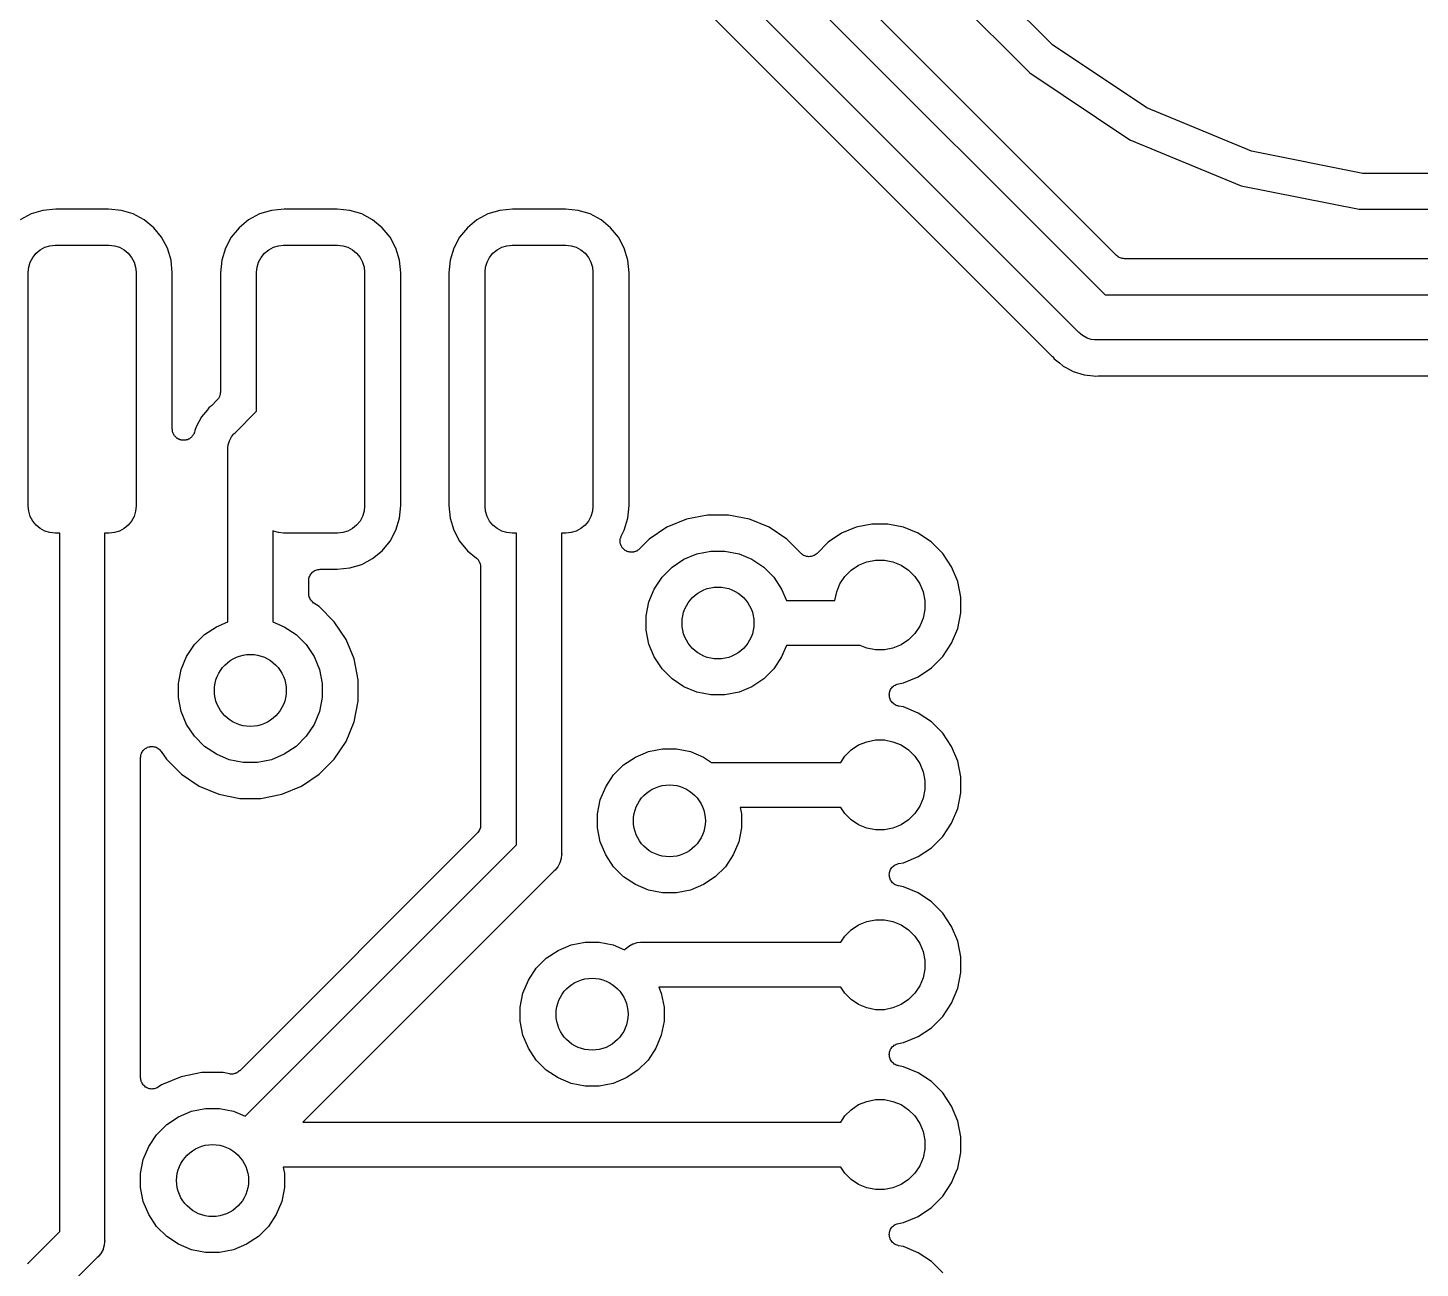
# Model space of a CAD drawing. Extents: x 113.2 to 188.8, y -123.8 to -78.2.
# Drawn here: x 143.26 to 151, y -110.29 to -103.39 of the extents above; entities that cross this region are included whole.
import ezdxf

# ---------------------------------------------------------------- set-up
doc = ezdxf.new("R2010")
doc.units = 0
doc.layers.add('BLACK', color=7, linetype='CONTINUOUS')

msp = doc.modelspace()

# ---------------------------------------------------------------- linework, layer by layer
at = {"layer": 'BLACK', "linetype": 'CONTINUOUS'}
for p, q in [((149.316, -104.657), (145.243, -100.584)), ((145.025, -100.648), (149.252, -104.875)), ((149.107, -105.084), (144.816, -100.793)), ((144.684, -100.943), (148.957, -105.216)), ((148.96, -103.486), (148.514, -103.04)), ((148.359, -103.167), (148.833, -103.641)), ((149.484, -103.836), (148.96, -103.486)), ((148.833, -103.641), (149.389, -104.013)), ((150.067, -104.077), (149.484, -103.836)), ((149.389, -104.013), (150.008, -104.269)), ((150.685, -104.2), (150.067, -104.077)), ((150.008, -104.269), (150.665, -104.4)), ((151.315, -104.2), (150.685, -104.2)), ((143.347, -104.406), (143.281, -104.426)), ((143.418, -104.399), (143.347, -104.406)), ((143.712, -104.399), (143.418, -104.399)), ((143.783, -104.406), (143.712, -104.399)), ((143.849, -104.426), (143.783, -104.406)), ((144.617, -104.406), (144.551, -104.426)), ((144.688, -104.399), (144.617, -104.406)), ((144.982, -104.399), (144.688, -104.399)), ((145.053, -104.406), (144.982, -104.399)), ((145.119, -104.426), (145.053, -104.406)), ((145.887, -104.406), (145.821, -104.426)), ((145.958, -104.399), (145.887, -104.406)), ((146.252, -104.399), (145.958, -104.399)), ((146.323, -104.406), (146.252, -104.399)), ((146.389, -104.426), (146.323, -104.406)), ((150.665, -104.4), (151.335, -104.4)), ((143.281, -104.426), (143.22, -104.458)), ((143.91, -104.458), (143.849, -104.426)), ((143.963, -104.502), (143.91, -104.458)), ((144.007, -104.555), (143.963, -104.502)), ((144.437, -104.502), (144.393, -104.555)), ((144.49, -104.458), (144.437, -104.502)), ((144.551, -104.426), (144.49, -104.458)), ((145.18, -104.458), (145.119, -104.426)), ((145.233, -104.502), (145.18, -104.458)), ((145.277, -104.555), (145.233, -104.502)), ((145.707, -104.502), (145.663, -104.555)), ((145.76, -104.458), (145.707, -104.502)), ((145.821, -104.426), (145.76, -104.458)), ((146.45, -104.458), (146.389, -104.426)), ((146.503, -104.502), (146.45, -104.458)), ((146.547, -104.555), (146.503, -104.502)), ((144.039, -104.616), (144.007, -104.555)), ((144.393, -104.555), (144.361, -104.616)), ((145.309, -104.616), (145.277, -104.555)), ((145.663, -104.555), (145.631, -104.616)), ((146.579, -104.616), (146.547, -104.555)), ((143.29, -104.667), (143.309, -104.644)), ((143.309, -104.644), (143.332, -104.625)), ((143.332, -104.625), (143.358, -104.611)), ((143.358, -104.611), (143.386, -104.603)), ((143.386, -104.603), (143.415, -104.6)), ((143.415, -104.6), (143.715, -104.6)), ((143.715, -104.6), (143.744, -104.603)), ((143.744, -104.603), (143.772, -104.611)), ((143.772, -104.611), (143.798, -104.625)), ((143.798, -104.625), (143.821, -104.644)), ((143.821, -104.644), (143.84, -104.667)), ((144.059, -104.682), (144.039, -104.616)), ((144.361, -104.616), (144.341, -104.682)), ((144.56, -104.667), (144.579, -104.644)), ((144.579, -104.644), (144.602, -104.625)), ((144.602, -104.625), (144.628, -104.611)), ((144.628, -104.611), (144.656, -104.603)), ((144.656, -104.603), (144.685, -104.6)), ((144.685, -104.6), (144.985, -104.6)), ((144.985, -104.6), (145.014, -104.603)), ((145.014, -104.603), (145.042, -104.611)), ((145.042, -104.611), (145.068, -104.625)), ((145.068, -104.625), (145.091, -104.644)), ((145.091, -104.644), (145.11, -104.667)), ((145.329, -104.682), (145.309, -104.616)), ((145.631, -104.616), (145.611, -104.682)), ((145.83, -104.667), (145.849, -104.644)), ((145.849, -104.644), (145.872, -104.625)), ((145.872, -104.625), (145.898, -104.611)), ((145.898, -104.611), (145.926, -104.603)), ((145.926, -104.603), (145.955, -104.6)), ((145.955, -104.6), (146.255, -104.6)), ((146.255, -104.6), (146.284, -104.603)), ((146.284, -104.603), (146.312, -104.611)), ((146.312, -104.611), (146.338, -104.625)), ((146.338, -104.625), (146.361, -104.644)), ((146.361, -104.644), (146.38, -104.667)), ((146.599, -104.682), (146.579, -104.616)), ((149.321, -104.66), (149.316, -104.657)), ((143.265, -104.75), (143.268, -104.721)), ((143.268, -104.721), (143.276, -104.693)), ((143.276, -104.693), (143.29, -104.667)), ((143.84, -104.667), (143.854, -104.693)), ((143.854, -104.693), (143.862, -104.721)), ((143.862, -104.721), (143.865, -104.75)), ((144.066, -104.753), (144.059, -104.682)), ((144.341, -104.682), (144.334, -104.753)), ((144.535, -104.75), (144.538, -104.721)), ((144.538, -104.721), (144.546, -104.693)), ((144.546, -104.693), (144.56, -104.667)), ((145.11, -104.667), (145.124, -104.693)), ((145.124, -104.693), (145.132, -104.721)), ((145.132, -104.721), (145.135, -104.75)), ((145.336, -104.753), (145.329, -104.682)), ((145.611, -104.682), (145.604, -104.753)), ((145.805, -104.75), (145.808, -104.721)), ((145.808, -104.721), (145.816, -104.693)), ((145.816, -104.693), (145.83, -104.667)), ((146.38, -104.667), (146.394, -104.693)), ((146.394, -104.693), (146.402, -104.721)), ((146.402, -104.721), (146.405, -104.75)), ((146.606, -104.753), (146.599, -104.682)), ((149.325, -104.664), (149.321, -104.66)), ((149.326, -104.664), (149.325, -104.664)), ((149.325, -104.664), (149.325, -104.664)), ((149.331, -104.667), (149.326, -104.664)), ((149.336, -104.67), (149.331, -104.667)), ((149.342, -104.672), (149.336, -104.67)), ((149.336, -104.67), (149.336, -104.67)), ((149.336, -104.67), (149.336, -104.67)), ((149.348, -104.674), (149.342, -104.672)), ((149.354, -104.674), (149.348, -104.674)), ((149.348, -104.674), (149.348, -104.674)), ((149.348, -104.674), (149.348, -104.674)), ((149.36, -104.675), (149.354, -104.674)), ((149.361, -104.675), (149.36, -104.675)), ((149.36, -104.675), (149.36, -104.675)), ((149.36, -104.675), (149.36, -104.675)), ((149.36, -104.675), (149.36, -104.675)), ((154.73, -104.675), (149.361, -104.675)), ((143.265, -106.05), (143.265, -104.75)), ((143.865, -104.75), (143.865, -106.05)), ((144.066, -105.622), (144.066, -104.753)), ((144.334, -104.753), (144.334, -105.416)), ((144.535, -105.523), (144.535, -104.75)), ((145.135, -104.75), (145.135, -106.05)), ((145.336, -106.047), (145.336, -104.753)), ((145.604, -104.753), (145.604, -106.047)), ((145.805, -106.05), (145.805, -104.75)), ((146.405, -104.75), (146.405, -106.05)), ((146.606, -106.047), (146.606, -104.753)), ((149.252, -104.875), (154.839, -104.875)), ((149.111, -105.089), (149.107, -105.084)), ((149.116, -105.093), (149.111, -105.089)), ((149.127, -105.102), (149.116, -105.093)), ((149.116, -105.093), (149.116, -105.093)), ((149.13, -105.104), (149.127, -105.102)), ((149.152, -105.116), (149.13, -105.104)), ((149.175, -105.123), (149.152, -105.116)), ((149.194, -105.125), (149.175, -105.123)), ((149.2, -105.126), (149.194, -105.125)), ((149.194, -105.125), (149.194, -105.125)), ((149.206, -105.125), (149.2, -105.126)), ((154.885, -105.125), (149.206, -105.125)), ((148.957, -105.216), (148.957, -105.217)), ((148.957, -105.217), (148.959, -105.219)), ((148.959, -105.219), (148.961, -105.221)), ((148.961, -105.221), (148.969, -105.231)), ((148.969, -105.231), (148.998, -105.254)), ((148.998, -105.254), (148.998, -105.254)), ((148.998, -105.254), (149.019, -105.272)), ((149.019, -105.272), (149.037, -105.281)), ((149.037, -105.281), (149.075, -105.302)), ((149.075, -105.302), (149.136, -105.32)), ((149.136, -105.32), (149.187, -105.325)), ((149.187, -105.325), (149.187, -105.325)), ((149.187, -105.325), (149.2, -105.327)), ((149.2, -105.327), (149.213, -105.325)), ((149.213, -105.325), (149.214, -105.325)), ((149.214, -105.325), (149.216, -105.325)), ((149.216, -105.325), (149.219, -105.325)), ((149.219, -105.325), (154.872, -105.325)), ((144.332, -105.429), (144.331, -105.434)), ((144.333, -105.422), (144.332, -105.428)), ((144.332, -105.428), (144.332, -105.428)), ((144.332, -105.428), (144.332, -105.429)), ((144.334, -105.416), (144.333, -105.422)), ((144.334, -105.416), (144.334, -105.416)), ((144.334, -105.416), (144.334, -105.416)), ((144.334, -105.416), (144.334, -105.416)), ((144.334, -105.416), (144.334, -105.416)), ((144.269, -105.504), (144.261, -105.514)), ((144.279, -105.496), (144.269, -105.504)), ((144.281, -105.494), (144.279, -105.496)), ((144.283, -105.492), (144.281, -105.494)), ((144.284, -105.492), (144.283, -105.492)), ((144.315, -105.46), (144.284, -105.492)), ((144.319, -105.456), (144.315, -105.46)), ((144.323, -105.451), (144.319, -105.456)), ((144.326, -105.445), (144.323, -105.451)), ((144.323, -105.451), (144.323, -105.451)), ((144.323, -105.451), (144.323, -105.451)), ((144.329, -105.44), (144.326, -105.445)), ((144.331, -105.434), (144.329, -105.44)), ((144.329, -105.44), (144.329, -105.44)), ((144.329, -105.44), (144.329, -105.44)), ((144.228, -105.554), (144.198, -105.61)), ((144.261, -105.514), (144.228, -105.554)), ((144.261, -105.514), (144.261, -105.514)), ((144.416, -105.642), (144.535, -105.523)), ((144.067, -105.625), (144.066, -105.622)), ((144.067, -105.628), (144.067, -105.625)), ((144.067, -105.631), (144.067, -105.628)), ((144.067, -105.634), (144.067, -105.631)), ((144.068, -105.637), (144.067, -105.634)), ((144.069, -105.64), (144.068, -105.637)), ((144.07, -105.642), (144.069, -105.64)), ((144.071, -105.645), (144.07, -105.642)), ((144.072, -105.648), (144.071, -105.645)), ((144.074, -105.651), (144.072, -105.648)), ((144.075, -105.654), (144.074, -105.651)), ((144.077, -105.656), (144.075, -105.654)), ((144.079, -105.659), (144.077, -105.656)), ((144.08, -105.661), (144.079, -105.659)), ((144.083, -105.663), (144.08, -105.661)), ((144.085, -105.666), (144.083, -105.663)), ((144.177, -105.662), (144.175, -105.664)), ((144.179, -105.659), (144.177, -105.662)), ((144.181, -105.657), (144.179, -105.659)), ((144.182, -105.654), (144.181, -105.657)), ((144.184, -105.652), (144.182, -105.654)), ((144.185, -105.649), (144.184, -105.652)), ((144.187, -105.646), (144.185, -105.649)), ((144.188, -105.643), (144.187, -105.646)), ((144.189, -105.641), (144.188, -105.643)), ((144.192, -105.63), (144.189, -105.64)), ((144.189, -105.64), (144.189, -105.641)), ((144.198, -105.61), (144.192, -105.63)), ((144.192, -105.63), (144.192, -105.63)), ((144.396, -105.665), (144.407, -105.651)), ((144.407, -105.651), (144.411, -105.646)), ((144.407, -105.651), (144.407, -105.651)), ((144.411, -105.646), (144.416, -105.642)), ((144.087, -105.668), (144.085, -105.666)), ((144.089, -105.67), (144.087, -105.668)), ((144.092, -105.672), (144.089, -105.67)), ((144.094, -105.674), (144.092, -105.672)), ((144.097, -105.675), (144.094, -105.674)), ((144.099, -105.677), (144.097, -105.675)), ((144.102, -105.678), (144.099, -105.677)), ((144.105, -105.679), (144.102, -105.678)), ((144.108, -105.68), (144.105, -105.679)), ((144.11, -105.682), (144.108, -105.68)), ((144.114, -105.682), (144.11, -105.682)), ((144.116, -105.683), (144.114, -105.682)), ((144.119, -105.683), (144.116, -105.683)), ((144.122, -105.684), (144.119, -105.683)), ((144.126, -105.684), (144.122, -105.684)), ((144.129, -105.684), (144.126, -105.684)), ((144.132, -105.684), (144.129, -105.684)), ((144.135, -105.684), (144.132, -105.684)), ((144.138, -105.684), (144.135, -105.684)), ((144.141, -105.683), (144.138, -105.684)), ((144.144, -105.682), (144.141, -105.683)), ((144.147, -105.682), (144.144, -105.682)), ((144.15, -105.681), (144.147, -105.682)), ((144.153, -105.68), (144.15, -105.681)), ((144.155, -105.678), (144.153, -105.68)), ((144.158, -105.677), (144.155, -105.678)), ((144.161, -105.676), (144.158, -105.677)), ((144.164, -105.674), (144.161, -105.676)), ((144.166, -105.672), (144.164, -105.674)), ((144.168, -105.671), (144.166, -105.672)), ((144.171, -105.668), (144.168, -105.671)), ((144.173, -105.666), (144.171, -105.668)), ((144.175, -105.664), (144.173, -105.666)), ((144.374, -105.735), (144.375, -105.726)), ((144.375, -105.741), (144.374, -105.735)), ((144.375, -105.726), (144.377, -105.71)), ((144.377, -105.709), (144.384, -105.687)), ((144.377, -105.71), (144.377, -105.709)), ((144.384, -105.687), (144.396, -105.665)), ((144.375, -106.694), (144.375, -105.741)), ((143.268, -106.079), (143.265, -106.05)), ((143.865, -106.05), (143.862, -106.079)), ((145.135, -106.05), (145.132, -106.079)), ((145.329, -106.118), (145.336, -106.047)), ((145.604, -106.047), (145.611, -106.118)), ((145.808, -106.079), (145.805, -106.05)), ((146.405, -106.05), (146.402, -106.079)), ((146.599, -106.118), (146.606, -106.047)), ((143.276, -106.107), (143.268, -106.079)), ((143.29, -106.133), (143.276, -106.107)), ((143.854, -106.107), (143.84, -106.133)), ((143.862, -106.079), (143.854, -106.107)), ((145.124, -106.107), (145.11, -106.133)), ((145.132, -106.079), (145.124, -106.107)), ((145.309, -106.184), (145.329, -106.118)), ((145.611, -106.118), (145.631, -106.184)), ((145.816, -106.107), (145.808, -106.079)), ((145.83, -106.133), (145.816, -106.107)), ((146.394, -106.107), (146.38, -106.133)), ((146.402, -106.079), (146.394, -106.107)), ((146.579, -106.184), (146.599, -106.118)), ((146.925, -106.123), (146.816, -106.168)), ((147.041, -106.1), (146.925, -106.123)), ((147.159, -106.1), (147.041, -106.1)), ((147.275, -106.123), (147.159, -106.1)), ((147.384, -106.168), (147.275, -106.123)), ((143.309, -106.156), (143.29, -106.133)), ((143.332, -106.175), (143.309, -106.156)), ((143.358, -106.189), (143.332, -106.175)), ((143.386, -106.197), (143.358, -106.189)), ((143.415, -106.2), (143.386, -106.197)), ((143.44, -106.2), (143.415, -106.2)), ((143.44, -110.083), (143.44, -106.2)), ((143.715, -106.2), (143.69, -106.2)), ((143.69, -106.2), (143.69, -110.129)), ((143.744, -106.197), (143.715, -106.2)), ((143.772, -106.189), (143.744, -106.197)), ((143.798, -106.175), (143.772, -106.189)), ((143.821, -106.156), (143.798, -106.175)), ((143.84, -106.133), (143.821, -106.156)), ((144.628, -106.189), (144.625, -106.187)), ((144.625, -106.187), (144.625, -106.694)), ((144.656, -106.197), (144.628, -106.189)), ((144.685, -106.2), (144.656, -106.197)), ((144.985, -106.2), (144.685, -106.2)), ((145.014, -106.197), (144.985, -106.2)), ((145.042, -106.189), (145.014, -106.197)), ((145.068, -106.175), (145.042, -106.189)), ((145.091, -106.156), (145.068, -106.175)), ((145.11, -106.133), (145.091, -106.156)), ((145.277, -106.245), (145.309, -106.184)), ((145.631, -106.184), (145.663, -106.245)), ((145.849, -106.156), (145.83, -106.133)), ((145.872, -106.175), (145.849, -106.156)), ((145.898, -106.189), (145.872, -106.175)), ((145.926, -106.197), (145.898, -106.189)), ((145.955, -106.2), (145.926, -106.197)), ((145.98, -106.2), (145.955, -106.2)), ((145.98, -107.933), (145.98, -106.2)), ((146.255, -106.2), (146.23, -106.2)), ((146.23, -106.2), (146.23, -107.979)), ((146.284, -106.197), (146.255, -106.2)), ((146.312, -106.189), (146.284, -106.197)), ((146.338, -106.175), (146.312, -106.189)), ((146.361, -106.156), (146.338, -106.175)), ((146.38, -106.133), (146.361, -106.156)), ((146.563, -106.214), (146.579, -106.184)), ((146.816, -106.168), (146.718, -106.234)), ((147.482, -106.234), (147.384, -106.168)), ((147.787, -106.201), (147.713, -106.25)), ((147.869, -106.167), (147.787, -106.201)), ((147.956, -106.15), (147.869, -106.167)), ((148.044, -106.15), (147.956, -106.15)), ((148.131, -106.167), (148.044, -106.15)), ((148.213, -106.201), (148.131, -106.167)), ((148.287, -106.25), (148.213, -106.201)), ((145.233, -106.298), (145.277, -106.245)), ((145.663, -106.245), (145.707, -106.298)), ((146.556, -106.238), (146.557, -106.235)), ((146.556, -106.241), (146.556, -106.238)), ((146.556, -106.244), (146.556, -106.241)), ((146.556, -106.247), (146.556, -106.244)), ((146.556, -106.25), (146.556, -106.247)), ((146.557, -106.253), (146.556, -106.25)), ((146.557, -106.232), (146.558, -106.229)), ((146.557, -106.235), (146.557, -106.232)), ((146.557, -106.256), (146.557, -106.253)), ((146.558, -106.259), (146.557, -106.256)), ((146.558, -106.229), (146.559, -106.226)), ((146.558, -106.262), (146.558, -106.259)), ((146.56, -106.265), (146.558, -106.262)), ((146.559, -106.226), (146.56, -106.223)), ((146.56, -106.223), (146.561, -106.22)), ((146.56, -106.268), (146.56, -106.265)), ((146.562, -106.27), (146.56, -106.268)), ((146.561, -106.22), (146.562, -106.217)), ((146.562, -106.217), (146.563, -106.214)), ((146.563, -106.273), (146.562, -106.27)), ((146.565, -106.276), (146.563, -106.273)), ((146.566, -106.279), (146.565, -106.276)), ((146.568, -106.281), (146.566, -106.279)), ((146.57, -106.284), (146.568, -106.281)), ((146.718, -106.234), (146.663, -106.288)), ((147.562, -106.313), (147.482, -106.234)), ((147.713, -106.25), (147.651, -106.313)), ((148.35, -106.313), (148.287, -106.25)), ((145.119, -106.374), (145.18, -106.342)), ((145.18, -106.342), (145.233, -106.298)), ((145.707, -106.298), (145.757, -106.339)), ((145.757, -106.339), (145.758, -106.34)), ((145.758, -106.34), (145.76, -106.342)), ((145.76, -106.342), (145.762, -106.344)), ((145.762, -106.344), (145.764, -106.346)), ((145.764, -106.346), (145.766, -106.349)), ((145.766, -106.349), (145.768, -106.351)), ((145.768, -106.351), (145.769, -106.353)), ((145.769, -106.353), (145.771, -106.356)), ((145.771, -106.356), (145.773, -106.359)), ((145.773, -106.359), (145.774, -106.362)), ((146.572, -106.286), (146.57, -106.284)), ((146.574, -106.288), (146.572, -106.286)), ((146.576, -106.29), (146.574, -106.288)), ((146.578, -106.292), (146.576, -106.29)), ((146.581, -106.294), (146.578, -106.292)), ((146.583, -106.296), (146.581, -106.294)), ((146.586, -106.297), (146.583, -106.296)), ((146.589, -106.299), (146.586, -106.297)), ((146.591, -106.3), (146.589, -106.299)), ((146.594, -106.302), (146.591, -106.3)), ((146.597, -106.303), (146.594, -106.302)), ((146.6, -106.304), (146.597, -106.303)), ((146.603, -106.305), (146.6, -106.304)), ((146.606, -106.305), (146.603, -106.305)), ((146.609, -106.306), (146.606, -106.305)), ((146.612, -106.306), (146.609, -106.306)), ((146.615, -106.306), (146.612, -106.306)), ((146.618, -106.307), (146.615, -106.306)), ((146.621, -106.307), (146.618, -106.307)), ((146.624, -106.307), (146.621, -106.307)), ((146.627, -106.306), (146.624, -106.307)), ((146.63, -106.306), (146.627, -106.306)), ((146.633, -106.305), (146.63, -106.306)), ((146.636, -106.304), (146.633, -106.305)), ((146.639, -106.303), (146.636, -106.304)), ((146.642, -106.302), (146.639, -106.303)), ((146.645, -106.301), (146.642, -106.302)), ((146.648, -106.3), (146.645, -106.301)), ((146.65, -106.298), (146.648, -106.3)), ((146.653, -106.297), (146.65, -106.298)), ((146.655, -106.295), (146.653, -106.297)), ((146.658, -106.293), (146.655, -106.295)), ((146.66, -106.291), (146.658, -106.293)), ((146.662, -106.289), (146.66, -106.291)), ((146.663, -106.288), (146.662, -106.289)), ((146.845, -106.389), (146.911, -106.346)), ((146.911, -106.346), (146.983, -106.315)), ((146.983, -106.315), (147.061, -106.3)), ((147.061, -106.3), (147.139, -106.3)), ((147.139, -106.3), (147.217, -106.315)), ((147.217, -106.315), (147.289, -106.346)), ((147.289, -106.346), (147.355, -106.389)), ((147.566, -106.317), (147.562, -106.313)), ((147.571, -106.321), (147.566, -106.317)), ((147.576, -106.324), (147.571, -106.321)), ((147.571, -106.321), (147.571, -106.321)), ((147.571, -106.321), (147.571, -106.321)), ((147.582, -106.327), (147.576, -106.324)), ((147.588, -106.328), (147.582, -106.327)), ((147.582, -106.327), (147.582, -106.327)), ((147.582, -106.327), (147.582, -106.327)), ((147.593, -106.33), (147.588, -106.328)), ((147.594, -106.33), (147.593, -106.33)), ((147.593, -106.33), (147.593, -106.33)), ((147.6, -106.331), (147.594, -106.33)), ((147.605, -106.332), (147.6, -106.331)), ((147.606, -106.331), (147.605, -106.332)), ((147.612, -106.331), (147.606, -106.332)), ((147.606, -106.332), (147.606, -106.331)), ((147.618, -106.33), (147.612, -106.331)), ((147.624, -106.329), (147.618, -106.33)), ((147.618, -106.33), (147.618, -106.33)), ((147.618, -106.33), (147.618, -106.33)), ((147.629, -106.327), (147.624, -106.329)), ((147.63, -106.327), (147.629, -106.327)), ((147.635, -106.324), (147.63, -106.327)), ((147.63, -106.327), (147.63, -106.327)), ((147.64, -106.321), (147.635, -106.324)), ((147.641, -106.321), (147.64, -106.321)), ((147.64, -106.321), (147.64, -106.321)), ((147.645, -106.317), (147.641, -106.321)), ((147.65, -106.314), (147.645, -106.317)), ((147.651, -106.313), (147.65, -106.313)), ((147.65, -106.313), (147.65, -106.313)), ((147.65, -106.313), (147.65, -106.313)), ((147.65, -106.313), (147.65, -106.314)), ((147.882, -106.378), (147.927, -106.36)), ((147.927, -106.36), (147.975, -106.35)), ((147.975, -106.35), (148.025, -106.35)), ((148.025, -106.35), (148.073, -106.36)), ((148.073, -106.36), (148.118, -106.378)), ((148.399, -106.387), (148.35, -106.313)), ((144.83, -106.439), (144.833, -106.434)), ((144.833, -106.434), (144.836, -106.429)), ((144.836, -106.429), (144.84, -106.424)), ((144.836, -106.429), (144.836, -106.429)), ((144.836, -106.429), (144.836, -106.429)), ((144.84, -106.424), (144.844, -106.42)), ((144.844, -106.419), (144.848, -106.416)), ((144.844, -106.42), (144.844, -106.419)), ((144.844, -106.419), (144.844, -106.419)), ((144.848, -106.416), (144.853, -106.412)), ((144.853, -106.412), (144.859, -106.409)), ((144.853, -106.412), (144.853, -106.412)), ((144.853, -106.412), (144.853, -106.412)), ((144.859, -106.409), (144.864, -106.406)), ((144.864, -106.406), (144.87, -106.404)), ((144.864, -106.406), (144.864, -106.406)), ((144.864, -106.406), (144.864, -106.406)), ((144.87, -106.404), (144.876, -106.402)), ((144.876, -106.402), (144.876, -106.402)), ((144.876, -106.402), (144.876, -106.402)), ((144.876, -106.402), (144.882, -106.402)), ((144.882, -106.402), (144.888, -106.401)), ((144.888, -106.401), (144.982, -106.401)), ((144.982, -106.401), (145.053, -106.394)), ((145.053, -106.394), (145.119, -106.374)), ((145.774, -106.362), (145.775, -106.364)), ((145.775, -106.364), (145.776, -106.367)), ((145.776, -106.367), (145.777, -106.37)), ((145.777, -106.37), (145.778, -106.373)), ((145.778, -106.373), (145.779, -106.376)), ((145.779, -106.376), (145.779, -106.379)), ((145.779, -106.379), (145.78, -106.382)), ((145.78, -106.382), (145.78, -106.385)), ((145.78, -106.385), (145.78, -106.388)), ((145.78, -106.388), (145.78, -107.824)), ((146.789, -106.445), (146.845, -106.389)), ((147.355, -106.389), (147.411, -106.445)), ((147.806, -106.441), (147.841, -106.406)), ((147.841, -106.406), (147.882, -106.378)), ((148.118, -106.378), (148.159, -106.406)), ((148.159, -106.406), (148.194, -106.441)), ((148.433, -106.469), (148.399, -106.387)), ((144.825, -106.463), (144.826, -106.457)), ((144.825, -106.464), (144.825, -106.463)), ((144.825, -106.537), (144.825, -106.464)), ((144.825, -106.464), (144.825, -106.464)), ((144.825, -106.464), (144.825, -106.464)), ((144.825, -106.464), (144.825, -106.464)), ((144.826, -106.451), (144.828, -106.445)), ((144.826, -106.457), (144.826, -106.451)), ((144.826, -106.451), (144.826, -106.451)), ((144.826, -106.451), (144.826, -106.451)), ((144.828, -106.445), (144.83, -106.44)), ((144.83, -106.44), (144.83, -106.439)), ((144.83, -106.44), (144.83, -106.44)), ((146.715, -106.583), (146.746, -106.511)), ((146.746, -106.511), (146.789, -106.445)), ((147.411, -106.445), (147.454, -106.511)), ((147.454, -106.511), (147.481, -106.575)), ((147.76, -106.527), (147.778, -106.482)), ((147.778, -106.482), (147.806, -106.441)), ((148.194, -106.441), (148.222, -106.482)), ((148.222, -106.482), (148.24, -106.527)), ((148.45, -106.556), (148.433, -106.469)), ((144.826, -106.543), (144.825, -106.537)), ((144.826, -106.549), (144.826, -106.543)), ((144.828, -106.555), (144.826, -106.549)), ((144.826, -106.549), (144.826, -106.549)), ((144.826, -106.549), (144.826, -106.549)), ((144.83, -106.56), (144.828, -106.555)), ((144.83, -106.561), (144.83, -106.56)), ((144.832, -106.566), (144.83, -106.561)), ((144.83, -106.561), (144.83, -106.561)), ((144.835, -106.571), (144.832, -106.566)), ((144.836, -106.572), (144.835, -106.571)), ((144.835, -106.571), (144.835, -106.571)), ((144.839, -106.576), (144.836, -106.572)), ((144.843, -106.581), (144.839, -106.576)), ((144.848, -106.585), (144.843, -106.581)), ((144.843, -106.581), (144.843, -106.581)), ((144.843, -106.581), (144.843, -106.581)), ((144.852, -106.589), (144.848, -106.585)), ((144.853, -106.589), (144.852, -106.589)), ((144.882, -106.609), (144.853, -106.589)), ((144.853, -106.589), (144.853, -106.589)), ((144.853, -106.589), (144.853, -106.589)), ((144.853, -106.589), (144.853, -106.589)), ((146.7, -106.661), (146.715, -106.583)), ((147.481, -106.575), (147.75, -106.575)), ((147.75, -106.575), (147.76, -106.527)), ((148.24, -106.527), (148.25, -106.575)), ((148.25, -106.575), (148.25, -106.625)), ((148.45, -106.644), (148.45, -106.556)), ((144.966, -106.693), (144.882, -106.609)), ((146.7, -106.739), (146.7, -106.661)), ((148.25, -106.625), (148.24, -106.673)), ((148.433, -106.731), (148.45, -106.644)), ((144.245, -106.764), (144.311, -106.721)), ((144.311, -106.721), (144.375, -106.694)), ((144.625, -106.694), (144.689, -106.721)), ((144.689, -106.721), (144.755, -106.764)), ((145.032, -106.791), (144.966, -106.693)), ((146.715, -106.817), (146.7, -106.739)), ((148.222, -106.718), (148.194, -106.759)), ((148.24, -106.673), (148.222, -106.718)), ((148.399, -106.813), (148.433, -106.731)), ((144.146, -106.886), (144.189, -106.82)), ((144.189, -106.82), (144.245, -106.764)), ((144.755, -106.764), (144.811, -106.82)), ((144.811, -106.82), (144.854, -106.886)), ((145.077, -106.9), (145.032, -106.791)), ((146.746, -106.889), (146.715, -106.817)), ((148.118, -106.822), (148.073, -106.84)), ((148.159, -106.794), (148.118, -106.822)), ((148.194, -106.759), (148.159, -106.794)), ((148.35, -106.887), (148.399, -106.813)), ((144.115, -106.958), (144.146, -106.886)), ((144.854, -106.886), (144.885, -106.958)), ((145.1, -107.016), (145.077, -106.9)), ((146.789, -106.955), (146.746, -106.889)), ((147.454, -106.889), (147.411, -106.955)), ((147.481, -106.825), (147.454, -106.889)), ((147.89, -106.825), (147.481, -106.825)), ((147.927, -106.84), (147.89, -106.825)), ((147.975, -106.85), (147.927, -106.84)), ((148.025, -106.85), (147.975, -106.85)), ((148.073, -106.84), (148.025, -106.85)), ((148.287, -106.95), (148.35, -106.887)), ((144.1, -107.036), (144.115, -106.958)), ((144.885, -106.958), (144.9, -107.036)), ((146.845, -107.011), (146.789, -106.955)), ((147.411, -106.955), (147.355, -107.011)), ((148.213, -106.999), (148.287, -106.95)), ((144.1, -107.114), (144.1, -107.036)), ((144.9, -107.036), (144.9, -107.114)), ((145.1, -107.134), (145.1, -107.016)), ((146.911, -107.054), (146.845, -107.011)), ((146.983, -107.085), (146.911, -107.054)), ((147.289, -107.054), (147.217, -107.085)), ((147.355, -107.011), (147.289, -107.054)), ((148.067, -107.06), (148.071, -107.055)), ((148.071, -107.055), (148.075, -107.052)), ((148.071, -107.055), (148.071, -107.055)), ((148.071, -107.055), (148.071, -107.055)), ((148.075, -107.052), (148.08, -107.048)), ((148.08, -107.048), (148.086, -107.045)), ((148.08, -107.048), (148.08, -107.048)), ((148.08, -107.048), (148.08, -107.048)), ((148.086, -107.045), (148.091, -107.042)), ((148.091, -107.042), (148.097, -107.04)), ((148.091, -107.042), (148.091, -107.042)), ((148.091, -107.042), (148.091, -107.042)), ((148.097, -107.04), (148.103, -107.038)), ((148.103, -107.038), (148.131, -107.033)), ((148.103, -107.038), (148.103, -107.038)), ((148.103, -107.038), (148.103, -107.038)), ((148.103, -107.038), (148.103, -107.038)), ((148.131, -107.033), (148.213, -106.999)), ((144.115, -107.192), (144.1, -107.114)), ((144.9, -107.114), (144.885, -107.192)), ((145.077, -107.25), (145.1, -107.134)), ((147.061, -107.1), (146.983, -107.085)), ((147.139, -107.1), (147.061, -107.1)), ((147.217, -107.085), (147.139, -107.1)), ((148.052, -107.1), (148.053, -107.093)), ((148.053, -107.105), (148.052, -107.1)), ((148.052, -107.1), (148.052, -107.1)), ((148.052, -107.1), (148.052, -107.1)), ((148.053, -107.093), (148.054, -107.087)), ((148.053, -107.112), (148.053, -107.105)), ((148.055, -107.117), (148.053, -107.112)), ((148.053, -107.112), (148.053, -107.112)), ((148.053, -107.112), (148.053, -107.112)), ((148.054, -107.087), (148.055, -107.081)), ((148.054, -107.087), (148.054, -107.087)), ((148.054, -107.087), (148.054, -107.087)), ((148.055, -107.081), (148.057, -107.076)), ((148.057, -107.123), (148.055, -107.117)), ((148.057, -107.076), (148.06, -107.07)), ((148.057, -107.076), (148.057, -107.076)), ((148.057, -107.076), (148.057, -107.076)), ((148.057, -107.124), (148.057, -107.123)), ((148.06, -107.129), (148.057, -107.124)), ((148.057, -107.124), (148.057, -107.124)), ((148.06, -107.07), (148.063, -107.065)), ((148.062, -107.134), (148.06, -107.129)), ((148.063, -107.134), (148.062, -107.134)), ((148.063, -107.065), (148.067, -107.06)), ((148.063, -107.065), (148.063, -107.065)), ((148.063, -107.065), (148.063, -107.065)), ((148.066, -107.139), (148.063, -107.134)), ((148.063, -107.134), (148.063, -107.134)), ((144.146, -107.264), (144.115, -107.192)), ((144.885, -107.192), (144.854, -107.264)), ((148.07, -107.144), (148.066, -107.139)), ((148.075, -107.148), (148.07, -107.144)), ((148.07, -107.144), (148.07, -107.144)), ((148.07, -107.144), (148.07, -107.144)), ((148.08, -107.152), (148.075, -107.148)), ((148.085, -107.155), (148.08, -107.152)), ((148.08, -107.152), (148.08, -107.152)), ((148.08, -107.152), (148.08, -107.152)), ((148.09, -107.158), (148.085, -107.155)), ((148.096, -107.16), (148.09, -107.158)), ((148.09, -107.158), (148.09, -107.158)), ((148.09, -107.158), (148.09, -107.158)), ((148.102, -107.161), (148.096, -107.16)), ((148.103, -107.162), (148.102, -107.161)), ((148.102, -107.161), (148.102, -107.161)), ((148.102, -107.161), (148.102, -107.161)), ((148.102, -107.161), (148.102, -107.161)), ((148.131, -107.167), (148.103, -107.162)), ((148.213, -107.201), (148.131, -107.167)), ((148.287, -107.25), (148.213, -107.201)), ((144.189, -107.33), (144.146, -107.264)), ((144.854, -107.264), (144.811, -107.33)), ((145.032, -107.359), (145.077, -107.25)), ((148.35, -107.313), (148.287, -107.25)), ((144.245, -107.386), (144.189, -107.33)), ((144.811, -107.33), (144.755, -107.386)), ((144.966, -107.457), (145.032, -107.359)), ((147.882, -107.378), (147.927, -107.36)), ((147.927, -107.36), (147.975, -107.35)), ((147.975, -107.35), (148.025, -107.35)), ((148.025, -107.35), (148.073, -107.36)), ((148.073, -107.36), (148.118, -107.378)), ((148.399, -107.387), (148.35, -107.313)), ((143.89, -107.448), (143.891, -107.442)), ((143.891, -107.436), (143.893, -107.43)), ((143.891, -107.442), (143.891, -107.436)), ((143.891, -107.436), (143.891, -107.436)), ((143.891, -107.436), (143.891, -107.436)), ((143.893, -107.43), (143.895, -107.425)), ((143.895, -107.424), (143.898, -107.419)), ((143.895, -107.425), (143.895, -107.424)), ((143.895, -107.425), (143.895, -107.425)), ((143.898, -107.419), (143.901, -107.414)), ((143.901, -107.414), (143.905, -107.409)), ((143.901, -107.414), (143.901, -107.414)), ((143.901, -107.414), (143.901, -107.414)), ((143.905, -107.409), (143.909, -107.404)), ((143.909, -107.404), (143.914, -107.4)), ((143.909, -107.404), (143.909, -107.404)), ((143.909, -107.404), (143.909, -107.404)), ((143.914, -107.4), (143.918, -107.397)), ((143.918, -107.397), (143.924, -107.394)), ((143.918, -107.397), (143.918, -107.397)), ((143.918, -107.397), (143.918, -107.397)), ((143.924, -107.394), (143.929, -107.391)), ((143.929, -107.391), (143.935, -107.389)), ((143.929, -107.391), (143.929, -107.391)), ((143.929, -107.391), (143.929, -107.391)), ((143.935, -107.389), (143.941, -107.388)), ((143.941, -107.388), (143.941, -107.387)), ((143.941, -107.387), (143.947, -107.387)), ((143.941, -107.388), (143.941, -107.388)), ((143.947, -107.387), (143.953, -107.386)), ((143.953, -107.386), (143.953, -107.386)), ((143.953, -107.386), (143.953, -107.386)), ((143.953, -107.386), (143.959, -107.387)), ((143.959, -107.387), (143.965, -107.388)), ((143.965, -107.388), (143.965, -107.388)), ((143.965, -107.388), (143.965, -107.388)), ((143.965, -107.388), (143.971, -107.389)), ((143.971, -107.389), (143.977, -107.391)), ((143.977, -107.391), (143.977, -107.391)), ((143.977, -107.391), (143.977, -107.391)), ((143.977, -107.391), (143.982, -107.394)), ((143.982, -107.394), (143.988, -107.397)), ((143.988, -107.397), (143.988, -107.397)), ((143.988, -107.397), (143.988, -107.397)), ((143.988, -107.397), (143.993, -107.401)), ((143.993, -107.401), (143.997, -107.405)), ((143.997, -107.405), (143.997, -107.405)), ((143.997, -107.405), (143.997, -107.405)), ((143.997, -107.405), (144.001, -107.41)), ((144.001, -107.41), (144.005, -107.414)), ((144.005, -107.414), (144.034, -107.457)), ((144.311, -107.429), (144.245, -107.386)), ((144.383, -107.46), (144.311, -107.429)), ((144.689, -107.429), (144.617, -107.46)), ((144.755, -107.386), (144.689, -107.429)), ((146.641, -107.446), (146.713, -107.415)), ((146.713, -107.415), (146.791, -107.4)), ((146.791, -107.4), (146.869, -107.4)), ((146.869, -107.4), (146.947, -107.415)), ((146.947, -107.415), (147.019, -107.446)), ((147.783, -107.475), (147.806, -107.441)), ((147.806, -107.441), (147.841, -107.406)), ((147.841, -107.406), (147.882, -107.378)), ((148.118, -107.378), (148.159, -107.406)), ((148.159, -107.406), (148.194, -107.441)), ((148.194, -107.441), (148.222, -107.482)), ((148.433, -107.469), (148.399, -107.387)), ((143.89, -107.449), (143.89, -107.448)), ((143.89, -109.228), (143.89, -107.449)), ((143.89, -107.449), (143.89, -107.449)), ((143.89, -107.449), (143.89, -107.449)), ((143.89, -107.449), (143.89, -107.449)), ((144.034, -107.457), (144.118, -107.541)), ((144.461, -107.475), (144.383, -107.46)), ((144.539, -107.475), (144.461, -107.475)), ((144.617, -107.46), (144.539, -107.475)), ((144.882, -107.541), (144.966, -107.457)), ((146.519, -107.545), (146.575, -107.489)), ((146.575, -107.489), (146.641, -107.446)), ((147.019, -107.446), (147.064, -107.475)), ((147.064, -107.475), (147.783, -107.475)), ((148.222, -107.482), (148.24, -107.527)), ((148.45, -107.556), (148.433, -107.469)), ((144.118, -107.541), (144.216, -107.607)), ((144.784, -107.607), (144.882, -107.541)), ((146.476, -107.611), (146.519, -107.545)), ((148.24, -107.527), (148.25, -107.575)), ((148.25, -107.575), (148.25, -107.625)), ((148.45, -107.644), (148.45, -107.556)), ((144.216, -107.607), (144.325, -107.652)), ((144.325, -107.652), (144.441, -107.675)), ((144.441, -107.675), (144.559, -107.675)), ((144.559, -107.675), (144.675, -107.652)), ((144.675, -107.652), (144.784, -107.607)), ((146.445, -107.683), (146.476, -107.611)), ((148.24, -107.673), (148.222, -107.718)), ((148.25, -107.625), (148.24, -107.673)), ((148.433, -107.731), (148.45, -107.644)), ((146.43, -107.761), (146.445, -107.683)), ((147.783, -107.725), (147.223, -107.725)), ((147.223, -107.725), (147.23, -107.761)), ((147.806, -107.759), (147.783, -107.725)), ((148.222, -107.718), (148.194, -107.759)), ((148.399, -107.813), (148.433, -107.731)), ((145.78, -107.825), (145.779, -107.831)), ((145.78, -107.824), (145.78, -107.825)), ((145.78, -107.825), (145.78, -107.825)), ((145.78, -107.825), (145.78, -107.825)), ((145.78, -107.825), (145.78, -107.825)), ((146.43, -107.839), (146.43, -107.761)), ((147.23, -107.761), (147.23, -107.839)), ((147.841, -107.794), (147.806, -107.759)), ((147.882, -107.822), (147.841, -107.794)), ((147.927, -107.84), (147.882, -107.822)), ((148.118, -107.822), (148.073, -107.84)), ((148.159, -107.794), (148.118, -107.822)), ((148.194, -107.759), (148.159, -107.794)), ((148.35, -107.887), (148.399, -107.813)), ((145.762, -107.869), (144.441, -109.19)), ((145.765, -107.864), (145.762, -107.869)), ((145.769, -107.86), (145.765, -107.864)), ((145.772, -107.854), (145.769, -107.859)), ((145.769, -107.859), (145.769, -107.86)), ((145.769, -107.86), (145.769, -107.86)), ((145.775, -107.849), (145.772, -107.854)), ((145.777, -107.843), (145.775, -107.849)), ((145.775, -107.849), (145.775, -107.849)), ((145.775, -107.849), (145.775, -107.849)), ((145.779, -107.837), (145.777, -107.843)), ((145.779, -107.831), (145.779, -107.837)), ((145.779, -107.837), (145.779, -107.837)), ((145.779, -107.837), (145.779, -107.837)), ((146.445, -107.917), (146.43, -107.839)), ((147.23, -107.839), (147.215, -107.917)), ((147.975, -107.85), (147.927, -107.84)), ((148.025, -107.85), (147.975, -107.85)), ((148.073, -107.84), (148.025, -107.85)), ((148.287, -107.95), (148.35, -107.887)), ((144.471, -109.442), (145.98, -107.933)), ((146.23, -107.979), (146.231, -107.985)), ((146.231, -107.985), (146.23, -107.991)), ((146.476, -107.989), (146.445, -107.917)), ((147.215, -107.917), (147.184, -107.989)), ((148.213, -107.999), (148.287, -107.95)), ((146.209, -108.055), (146.198, -108.069)), ((146.221, -108.033), (146.209, -108.055)), ((146.228, -108.01), (146.221, -108.033)), ((146.229, -108.006), (146.228, -108.01)), ((146.23, -107.991), (146.229, -108.006)), ((146.23, -107.991), (146.23, -107.991)), ((146.519, -108.055), (146.476, -107.989)), ((146.575, -108.111), (146.519, -108.055)), ((147.141, -108.055), (147.085, -108.111)), ((147.184, -107.989), (147.141, -108.055)), ((148.063, -108.065), (148.067, -108.06)), ((148.067, -108.06), (148.071, -108.055)), ((148.071, -108.055), (148.075, -108.052)), ((148.071, -108.055), (148.071, -108.055)), ((148.071, -108.055), (148.071, -108.055)), ((148.075, -108.052), (148.08, -108.048)), ((148.08, -108.048), (148.086, -108.045)), ((148.08, -108.048), (148.08, -108.048)), ((148.08, -108.048), (148.08, -108.048)), ((148.086, -108.045), (148.091, -108.042)), ((148.091, -108.042), (148.097, -108.04)), ((148.091, -108.042), (148.091, -108.042)), ((148.091, -108.042), (148.091, -108.042)), ((148.097, -108.04), (148.103, -108.038)), ((148.103, -108.038), (148.131, -108.033)), ((148.103, -108.038), (148.103, -108.038)), ((148.103, -108.038), (148.103, -108.038)), ((148.103, -108.038), (148.103, -108.038)), ((148.131, -108.033), (148.213, -107.999)), ((146.189, -108.078), (144.792, -109.475)), ((146.194, -108.074), (146.189, -108.078)), ((146.198, -108.069), (146.194, -108.074)), ((146.198, -108.069), (146.198, -108.069)), ((146.641, -108.154), (146.575, -108.111)), ((147.085, -108.111), (147.019, -108.154)), ((148.052, -108.1), (148.053, -108.093)), ((148.053, -108.105), (148.052, -108.1)), ((148.052, -108.1), (148.052, -108.1)), ((148.052, -108.1), (148.052, -108.1)), ((148.053, -108.093), (148.054, -108.087)), ((148.053, -108.112), (148.053, -108.105)), ((148.055, -108.117), (148.053, -108.112)), ((148.053, -108.112), (148.053, -108.112)), ((148.053, -108.112), (148.053, -108.112)), ((148.054, -108.087), (148.055, -108.081)), ((148.054, -108.087), (148.054, -108.087)), ((148.054, -108.087), (148.054, -108.087)), ((148.055, -108.081), (148.057, -108.076)), ((148.057, -108.123), (148.055, -108.117)), ((148.057, -108.076), (148.06, -108.07)), ((148.057, -108.076), (148.057, -108.076)), ((148.057, -108.076), (148.057, -108.076)), ((148.057, -108.124), (148.057, -108.123)), ((148.06, -108.129), (148.057, -108.124)), ((148.057, -108.124), (148.057, -108.124)), ((148.06, -108.07), (148.063, -108.065)), ((148.062, -108.134), (148.06, -108.129)), ((148.063, -108.134), (148.062, -108.134)), ((148.063, -108.065), (148.063, -108.065)), ((148.063, -108.065), (148.063, -108.065)), ((148.067, -108.139), (148.063, -108.134)), ((148.063, -108.134), (148.063, -108.134)), ((148.07, -108.144), (148.067, -108.139)), ((146.713, -108.185), (146.641, -108.154)), ((146.791, -108.2), (146.713, -108.185)), ((146.869, -108.2), (146.791, -108.2)), ((146.947, -108.185), (146.869, -108.2)), ((147.019, -108.154), (146.947, -108.185)), ((148.075, -108.148), (148.07, -108.144)), ((148.07, -108.144), (148.07, -108.144)), ((148.07, -108.144), (148.07, -108.144)), ((148.08, -108.152), (148.075, -108.148)), ((148.085, -108.155), (148.08, -108.152)), ((148.08, -108.152), (148.08, -108.152)), ((148.08, -108.152), (148.08, -108.152)), ((148.09, -108.158), (148.085, -108.155)), ((148.096, -108.16), (148.09, -108.158)), ((148.09, -108.158), (148.09, -108.158)), ((148.09, -108.158), (148.09, -108.158)), ((148.102, -108.161), (148.096, -108.16)), ((148.103, -108.162), (148.102, -108.161)), ((148.102, -108.161), (148.102, -108.161)), ((148.102, -108.161), (148.102, -108.161)), ((148.102, -108.161), (148.102, -108.161)), ((148.131, -108.167), (148.103, -108.162)), ((148.213, -108.201), (148.131, -108.167)), ((148.287, -108.25), (148.213, -108.201)), ((148.35, -108.313), (148.287, -108.25)), ((147.882, -108.378), (147.927, -108.36)), ((147.927, -108.36), (147.975, -108.35)), ((147.975, -108.35), (148.025, -108.35)), ((148.025, -108.35), (148.073, -108.36)), ((148.073, -108.36), (148.118, -108.378)), ((148.399, -108.387), (148.35, -108.313)), ((147.783, -108.475), (147.806, -108.441)), ((147.806, -108.441), (147.841, -108.406)), ((147.841, -108.406), (147.882, -108.378)), ((148.118, -108.378), (148.159, -108.406)), ((148.159, -108.406), (148.194, -108.441)), ((148.194, -108.441), (148.222, -108.482)), ((148.433, -108.469), (148.399, -108.387)), ((146.145, -108.564), (146.211, -108.521)), ((146.211, -108.521), (146.283, -108.49)), ((146.283, -108.49), (146.361, -108.475)), ((146.361, -108.475), (146.439, -108.475)), ((146.439, -108.475), (146.517, -108.49)), ((146.517, -108.49), (146.581, -108.517)), ((146.581, -108.517), (146.582, -108.516)), ((146.582, -108.516), (146.586, -108.511)), ((146.586, -108.511), (146.593, -108.506)), ((146.593, -108.506), (146.605, -108.496)), ((146.605, -108.496), (146.627, -108.484)), ((146.627, -108.484), (146.631, -108.483)), ((146.631, -108.483), (146.65, -108.477)), ((146.65, -108.477), (146.669, -108.475)), ((146.669, -108.475), (146.675, -108.474)), ((146.669, -108.475), (146.669, -108.475)), ((146.675, -108.474), (146.681, -108.475)), ((146.681, -108.475), (147.783, -108.475)), ((148.222, -108.482), (148.24, -108.527)), ((148.24, -108.527), (148.25, -108.575)), ((148.45, -108.556), (148.433, -108.469)), ((146.089, -108.62), (146.145, -108.564)), ((148.25, -108.575), (148.25, -108.625)), ((148.45, -108.644), (148.45, -108.556)), ((146.046, -108.686), (146.089, -108.62)), ((148.24, -108.673), (148.222, -108.718)), ((148.25, -108.625), (148.24, -108.673)), ((148.433, -108.731), (148.45, -108.644)), ((146, -108.836), (146.015, -108.758)), ((146.015, -108.758), (146.046, -108.686)), ((147.783, -108.725), (146.771, -108.725)), ((146.771, -108.725), (146.785, -108.758)), ((146.785, -108.758), (146.8, -108.836)), ((147.806, -108.759), (147.783, -108.725)), ((147.841, -108.794), (147.806, -108.759)), ((148.194, -108.759), (148.159, -108.794)), ((148.222, -108.718), (148.194, -108.759)), ((148.399, -108.813), (148.433, -108.731)), ((146, -108.914), (146, -108.836)), ((146.8, -108.836), (146.8, -108.914)), ((147.882, -108.822), (147.841, -108.794)), ((147.927, -108.84), (147.882, -108.822)), ((148.118, -108.822), (148.073, -108.84)), ((148.159, -108.794), (148.118, -108.822)), ((148.35, -108.887), (148.399, -108.813)), ((146.015, -108.992), (146, -108.914)), ((146.8, -108.914), (146.785, -108.992)), ((147.975, -108.85), (147.927, -108.84)), ((148.025, -108.85), (147.975, -108.85)), ((148.073, -108.84), (148.025, -108.85)), ((148.287, -108.95), (148.35, -108.887)), ((148.213, -108.999), (148.287, -108.95)), ((146.046, -109.064), (146.015, -108.992)), ((146.089, -109.13), (146.046, -109.064)), ((146.754, -109.064), (146.711, -109.13)), ((146.785, -108.992), (146.754, -109.064)), ((148.06, -109.07), (148.063, -109.065)), ((148.063, -109.065), (148.067, -109.06)), ((148.063, -109.065), (148.063, -109.065)), ((148.063, -109.065), (148.063, -109.065)), ((148.067, -109.06), (148.071, -109.055)), ((148.071, -109.055), (148.075, -109.052)), ((148.071, -109.055), (148.071, -109.055)), ((148.071, -109.055), (148.071, -109.055)), ((148.075, -109.052), (148.08, -109.048)), ((148.08, -109.048), (148.086, -109.045)), ((148.08, -109.048), (148.08, -109.048)), ((148.08, -109.048), (148.08, -109.048)), ((148.086, -109.045), (148.091, -109.042)), ((148.091, -109.042), (148.097, -109.04)), ((148.091, -109.042), (148.091, -109.042)), ((148.091, -109.042), (148.091, -109.042)), ((148.097, -109.04), (148.103, -109.038)), ((148.103, -109.038), (148.131, -109.033)), ((148.103, -109.038), (148.103, -109.038)), ((148.103, -109.038), (148.103, -109.038)), ((148.103, -109.038), (148.103, -109.038)), ((148.131, -109.033), (148.213, -108.999)), ((146.145, -109.186), (146.089, -109.13)), ((146.711, -109.13), (146.655, -109.186)), ((148.052, -109.1), (148.053, -109.093)), ((148.053, -109.105), (148.052, -109.1)), ((148.052, -109.1), (148.052, -109.1)), ((148.052, -109.1), (148.052, -109.1)), ((148.053, -109.093), (148.054, -109.087)), ((148.053, -109.112), (148.053, -109.105)), ((148.055, -109.117), (148.053, -109.112)), ((148.053, -109.112), (148.053, -109.112)), ((148.053, -109.112), (148.053, -109.112)), ((148.054, -109.087), (148.055, -109.081)), ((148.054, -109.087), (148.054, -109.087)), ((148.054, -109.087), (148.054, -109.087)), ((148.055, -109.081), (148.057, -109.076)), ((148.057, -109.123), (148.055, -109.117)), ((148.057, -109.076), (148.06, -109.07)), ((148.057, -109.076), (148.057, -109.076)), ((148.057, -109.076), (148.057, -109.076)), ((148.057, -109.124), (148.057, -109.123)), ((148.06, -109.129), (148.057, -109.124)), ((148.057, -109.124), (148.057, -109.124)), ((148.062, -109.134), (148.06, -109.129)), ((148.063, -109.134), (148.062, -109.134)), ((148.066, -109.139), (148.063, -109.134)), ((148.063, -109.134), (148.063, -109.134)), ((148.07, -109.144), (148.066, -109.139)), ((148.075, -109.148), (148.07, -109.144)), ((148.07, -109.144), (148.07, -109.144)), ((148.07, -109.144), (148.07, -109.144)), ((144.115, -109.223), (144.006, -109.268)), ((144.231, -109.2), (144.115, -109.223)), ((144.349, -109.2), (144.231, -109.2)), ((144.384, -109.207), (144.349, -109.2)), ((144.39, -109.208), (144.384, -109.207)), ((144.396, -109.208), (144.39, -109.208)), ((144.402, -109.208), (144.396, -109.208)), ((144.396, -109.208), (144.396, -109.208)), ((144.396, -109.208), (144.396, -109.208)), ((144.408, -109.207), (144.402, -109.208)), ((144.414, -109.205), (144.408, -109.207)), ((144.408, -109.207), (144.408, -109.207)), ((144.408, -109.207), (144.408, -109.207)), ((144.42, -109.204), (144.414, -109.205)), ((144.425, -109.201), (144.42, -109.203)), ((144.42, -109.203), (144.42, -109.204)), ((144.42, -109.204), (144.42, -109.204)), ((144.43, -109.198), (144.425, -109.201)), ((144.431, -109.198), (144.43, -109.198)), ((144.435, -109.194), (144.431, -109.198)), ((144.431, -109.198), (144.431, -109.198)), ((144.44, -109.19), (144.435, -109.194)), ((144.441, -109.19), (144.44, -109.19)), ((144.44, -109.19), (144.44, -109.19)), ((144.44, -109.19), (144.44, -109.19)), ((144.44, -109.19), (144.44, -109.19)), ((146.211, -109.229), (146.145, -109.186)), ((146.655, -109.186), (146.589, -109.229)), ((148.08, -109.152), (148.075, -109.148)), ((148.085, -109.155), (148.08, -109.152)), ((148.08, -109.152), (148.08, -109.152)), ((148.08, -109.152), (148.08, -109.152)), ((148.09, -109.158), (148.085, -109.155)), ((148.096, -109.16), (148.09, -109.158)), ((148.09, -109.158), (148.09, -109.158)), ((148.09, -109.158), (148.09, -109.158)), ((148.102, -109.161), (148.096, -109.16)), ((148.103, -109.162), (148.102, -109.161)), ((148.102, -109.161), (148.102, -109.161)), ((148.102, -109.161), (148.102, -109.161)), ((148.102, -109.161), (148.102, -109.161)), ((148.131, -109.167), (148.103, -109.162)), ((148.213, -109.201), (148.131, -109.167)), ((148.287, -109.25), (148.213, -109.201)), ((143.891, -109.234), (143.89, -109.228)), ((143.891, -109.24), (143.891, -109.234)), ((143.893, -109.246), (143.891, -109.24)), ((143.891, -109.24), (143.891, -109.24)), ((143.891, -109.24), (143.891, -109.24)), ((143.895, -109.252), (143.893, -109.246)), ((143.898, -109.257), (143.895, -109.252)), ((143.895, -109.252), (143.895, -109.252)), ((143.895, -109.252), (143.895, -109.252)), ((143.9, -109.263), (143.898, -109.257)), ((143.901, -109.263), (143.9, -109.263)), ((143.9, -109.263), (143.9, -109.263)), ((143.904, -109.268), (143.901, -109.263)), ((143.908, -109.272), (143.904, -109.268)), ((143.913, -109.276), (143.908, -109.272)), ((143.908, -109.272), (143.908, -109.272)), ((143.908, -109.272), (143.908, -109.272)), ((143.917, -109.28), (143.913, -109.276)), ((143.918, -109.28), (143.917, -109.28)), ((143.923, -109.283), (143.918, -109.28)), ((143.918, -109.28), (143.918, -109.28)), ((143.928, -109.286), (143.923, -109.283)), ((143.934, -109.288), (143.928, -109.286)), ((143.928, -109.286), (143.928, -109.286)), ((143.928, -109.286), (143.928, -109.286)), ((143.94, -109.29), (143.934, -109.288)), ((143.946, -109.29), (143.94, -109.29)), ((143.94, -109.29), (143.94, -109.29)), ((143.94, -109.29), (143.94, -109.29)), ((143.952, -109.291), (143.946, -109.29)), ((143.958, -109.29), (143.952, -109.291)), ((143.952, -109.291), (143.952, -109.291)), ((143.952, -109.291), (143.952, -109.291)), ((143.964, -109.29), (143.958, -109.29)), ((143.965, -109.29), (143.964, -109.29)), ((143.964, -109.29), (143.964, -109.29)), ((143.97, -109.288), (143.965, -109.29)), ((143.976, -109.286), (143.97, -109.288)), ((143.982, -109.284), (143.976, -109.286)), ((143.976, -109.286), (143.976, -109.286)), ((143.976, -109.286), (143.976, -109.286)), ((143.987, -109.281), (143.982, -109.284)), ((143.988, -109.28), (143.987, -109.281)), ((143.987, -109.281), (143.987, -109.281)), ((143.987, -109.281), (143.987, -109.281)), ((143.987, -109.281), (143.987, -109.281)), ((144.006, -109.268), (143.988, -109.28)), ((146.283, -109.26), (146.211, -109.229)), ((146.361, -109.275), (146.283, -109.26)), ((146.439, -109.275), (146.361, -109.275)), ((146.517, -109.26), (146.439, -109.275)), ((146.589, -109.229), (146.517, -109.26)), ((148.35, -109.313), (148.287, -109.25)), ((147.841, -109.406), (147.882, -109.378)), ((147.882, -109.378), (147.927, -109.36)), ((147.927, -109.36), (147.975, -109.35)), ((147.975, -109.35), (148.025, -109.35)), ((148.025, -109.35), (148.073, -109.36)), ((148.073, -109.36), (148.118, -109.378)), ((148.118, -109.378), (148.159, -109.406)), ((148.399, -109.387), (148.35, -109.313)), ((144.035, -109.489), (144.101, -109.446)), ((144.101, -109.446), (144.173, -109.415)), ((144.173, -109.415), (144.251, -109.4)), ((144.251, -109.4), (144.329, -109.4)), ((144.329, -109.4), (144.407, -109.415)), ((144.407, -109.415), (144.471, -109.442)), ((147.783, -109.475), (147.806, -109.441)), ((147.806, -109.441), (147.841, -109.406)), ((148.159, -109.406), (148.194, -109.441)), ((148.194, -109.441), (148.222, -109.482)), ((148.433, -109.469), (148.399, -109.387)), ((143.979, -109.545), (144.035, -109.489)), ((144.792, -109.475), (147.783, -109.475)), ((148.222, -109.482), (148.24, -109.527)), ((148.24, -109.527), (148.25, -109.575)), ((148.45, -109.556), (148.433, -109.469)), ((143.905, -109.683), (143.936, -109.611)), ((143.936, -109.611), (143.979, -109.545)), ((148.25, -109.575), (148.25, -109.625)), ((148.45, -109.644), (148.45, -109.556)), ((143.89, -109.761), (143.905, -109.683)), ((148.24, -109.673), (148.222, -109.718)), ((148.25, -109.625), (148.24, -109.673)), ((148.433, -109.731), (148.45, -109.644)), ((143.89, -109.839), (143.89, -109.761)), ((147.783, -109.725), (144.683, -109.725)), ((144.683, -109.725), (144.69, -109.761)), ((144.69, -109.761), (144.69, -109.839)), ((147.806, -109.759), (147.783, -109.725)), ((147.841, -109.794), (147.806, -109.759)), ((148.194, -109.759), (148.159, -109.794)), ((148.222, -109.718), (148.194, -109.759)), ((148.399, -109.813), (148.422, -109.756)), ((148.422, -109.756), (148.433, -109.731)), ((148.422, -109.756), (148.422, -109.756)), ((143.905, -109.917), (143.89, -109.839)), ((144.69, -109.839), (144.675, -109.917)), ((147.882, -109.822), (147.841, -109.794)), ((147.927, -109.84), (147.882, -109.822)), ((147.975, -109.85), (147.927, -109.84)), ((148.073, -109.84), (148.025, -109.85)), ((148.118, -109.822), (148.073, -109.84)), ((148.159, -109.794), (148.118, -109.822)), ((148.35, -109.887), (148.399, -109.813)), ((143.936, -109.989), (143.905, -109.917)), ((144.675, -109.917), (144.644, -109.989)), ((148.025, -109.85), (147.975, -109.85)), ((148.287, -109.95), (148.35, -109.887)), ((143.979, -110.055), (143.936, -109.989)), ((144.644, -109.989), (144.601, -110.055)), ((148.213, -109.999), (148.287, -109.95)), ((144.035, -110.111), (143.979, -110.055)), ((144.601, -110.055), (144.545, -110.111)), ((148.057, -110.076), (148.06, -110.07)), ((148.06, -110.07), (148.063, -110.065)), ((148.063, -110.065), (148.067, -110.06)), ((148.063, -110.065), (148.063, -110.065)), ((148.063, -110.065), (148.063, -110.065)), ((148.067, -110.06), (148.071, -110.055)), ((148.071, -110.055), (148.075, -110.052)), ((148.071, -110.055), (148.071, -110.055)), ((148.071, -110.055), (148.071, -110.055)), ((148.075, -110.052), (148.08, -110.048)), ((148.08, -110.048), (148.086, -110.045)), ((148.08, -110.048), (148.08, -110.048)), ((148.08, -110.048), (148.08, -110.048)), ((148.086, -110.045), (148.091, -110.042)), ((148.091, -110.042), (148.097, -110.04)), ((148.091, -110.042), (148.091, -110.042)), ((148.091, -110.042), (148.091, -110.042)), ((148.097, -110.04), (148.103, -110.038)), ((148.103, -110.038), (148.131, -110.033)), ((148.103, -110.038), (148.103, -110.038)), ((148.103, -110.038), (148.103, -110.038)), ((148.103, -110.038), (148.103, -110.038)), ((148.131, -110.033), (148.213, -109.999)), ((143.266, -110.257), (143.44, -110.083)), ((143.69, -110.141), (143.688, -110.16)), ((143.69, -110.129), (143.691, -110.135)), ((143.691, -110.135), (143.69, -110.141)), ((143.69, -110.141), (143.69, -110.141)), ((144.101, -110.154), (144.035, -110.111)), ((144.545, -110.111), (144.479, -110.154)), ((148.052, -110.1), (148.053, -110.093)), ((148.053, -110.105), (148.052, -110.1)), ((148.052, -110.1), (148.052, -110.1)), ((148.052, -110.1), (148.052, -110.1)), ((148.053, -110.093), (148.054, -110.087)), ((148.053, -110.112), (148.053, -110.105)), ((148.055, -110.117), (148.053, -110.112)), ((148.053, -110.112), (148.053, -110.112)), ((148.053, -110.112), (148.053, -110.112)), ((148.054, -110.087), (148.055, -110.081)), ((148.054, -110.087), (148.054, -110.087)), ((148.054, -110.087), (148.054, -110.087)), ((148.055, -110.081), (148.057, -110.076)), ((148.057, -110.123), (148.055, -110.117)), ((148.057, -110.076), (148.057, -110.076)), ((148.057, -110.076), (148.057, -110.076)), ((148.057, -110.124), (148.057, -110.123)), ((148.06, -110.129), (148.057, -110.124)), ((148.057, -110.124), (148.057, -110.124)), ((148.062, -110.134), (148.06, -110.129)), ((148.063, -110.134), (148.062, -110.134)), ((148.067, -110.139), (148.063, -110.134)), ((148.063, -110.134), (148.063, -110.134)), ((148.07, -110.144), (148.067, -110.139)), ((148.075, -110.148), (148.07, -110.144)), ((148.07, -110.144), (148.07, -110.144)), ((148.07, -110.144), (148.07, -110.144)), ((148.08, -110.152), (148.075, -110.148)), ((148.085, -110.155), (148.08, -110.152)), ((148.08, -110.152), (148.08, -110.152)), ((148.08, -110.152), (148.08, -110.152)), ((143.649, -110.228), (143.527, -110.35)), ((143.654, -110.224), (143.649, -110.228)), ((143.658, -110.219), (143.654, -110.224)), ((143.669, -110.205), (143.658, -110.219)), ((143.681, -110.183), (143.669, -110.205)), ((143.682, -110.179), (143.681, -110.183)), ((143.688, -110.16), (143.682, -110.179)), ((144.173, -110.185), (144.101, -110.154)), ((144.251, -110.2), (144.173, -110.185)), ((144.329, -110.2), (144.251, -110.2)), ((144.407, -110.185), (144.329, -110.2)), ((144.479, -110.154), (144.407, -110.185)), ((148.09, -110.158), (148.085, -110.155)), ((148.096, -110.16), (148.09, -110.158)), ((148.09, -110.158), (148.09, -110.158)), ((148.09, -110.158), (148.09, -110.158)), ((148.102, -110.161), (148.096, -110.16)), ((148.103, -110.162), (148.102, -110.161)), ((148.102, -110.161), (148.102, -110.161)), ((148.102, -110.161), (148.102, -110.161)), ((148.102, -110.161), (148.102, -110.161)), ((148.131, -110.167), (148.103, -110.162)), ((148.213, -110.201), (148.131, -110.167)), ((148.287, -110.25), (148.213, -110.201)), ((143.261, -110.261), (143.266, -110.257)), ((148.35, -110.313), (148.287, -110.25))]:
    msp.add_line(p, q, dxfattribs=at)
at = {"layer": 'BLACK'}
for centre in [(147.1, -106.7), (144.5, -107.075), (146.83, -107.8), (146.4, -108.875), (144.29, -109.8)]:
    msp.add_circle(centre, 0.2, dxfattribs=at)

doc.saveas('drawing.dxf')
